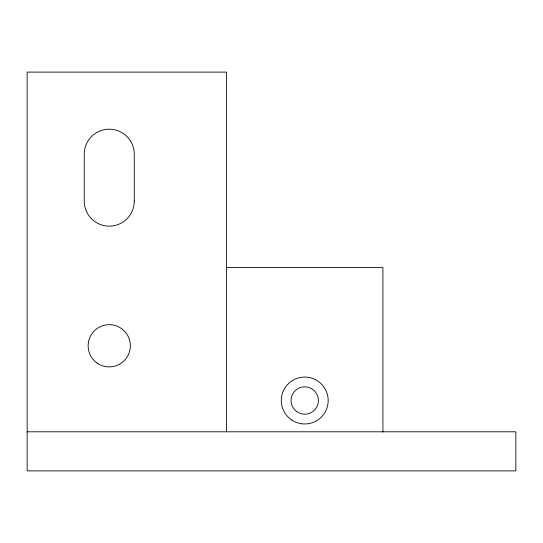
<?xml version="1.0" encoding="UTF-8"?>
<svg xmlns="http://www.w3.org/2000/svg" width="543" height="543" viewBox="0 0 543 543"><rect width="100%" height="100%" fill="white"/><g stroke="black" fill="none" stroke-linecap="round" stroke-linejoin="round"><path stroke-width="0.81" d="M226.54 267.59L382.924 267.59L382.924 431.997M27.15 431.794L515.85 431.794L515.85 470.89L27.15 470.89L27.15 72.11L226.54 72.11L226.54 431.794M134.27 201.127L134.27 154.212A25.019 25.019 0 0 0 109.252 129.193A25.019 25.019 0 0 0 84.233 154.212L84.233 201.127A25.019 25.019 0 0 0 109.252 226.146A25.019 25.019 0 0 0 134.27 201.127M97.054 363.016A21.109 21.109 0 0 0 130.272 347.73A21.109 21.109 0 0 0 100.428 326.601A21.109 21.109 0 0 0 97.054 363.016M296.573 411.506A13.684 13.684 0 0 0 318.327 402.085A13.684 13.684 0 0 0 299.295 387.96A13.684 13.684 0 0 0 296.573 411.506M291.842 420.112A23.458 23.458 0 0 0 328.148 401.881A23.458 23.458 0 0 0 294.204 379.557A23.458 23.458 0 0 0 291.842 420.112"/></g></svg>
